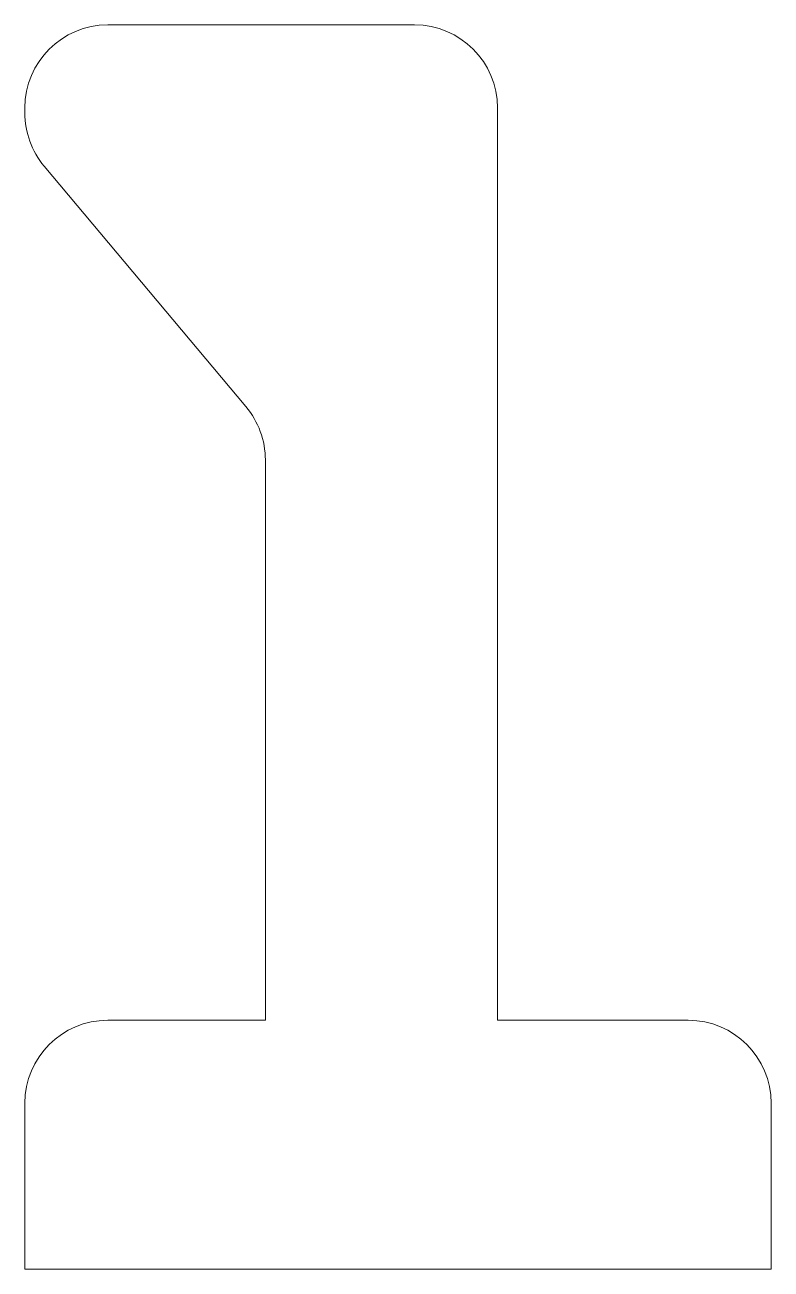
# Model space of a CAD drawing. Header units: millimetres. Extents: x -17 to -8, y 0 to 15.
import ezdxf

# ---------------------------------------------------------------- set-up
doc = ezdxf.new("R2010")
doc.units = ezdxf.units.MM
doc.layers.get('0').update_dxf_attribs({"linetype": 'CONTINUOUS', "lineweight": 0, "true_color": 0x000000})

msp = doc.modelspace()

# ---------------------------------------------------------------- linework, layer by layer
for p, q in [((-16, 15), (-12.3, 15)), ((-17, 13.939), (-17, 14)), ((-11.3, 14), (-11.3, 3)), ((-16.766, 13.296), (-14.334, 10.398)), ((-14.1, 9.755), (-14.1, 3)), ((-9, 3), (-11.3, 3)), ((-14.1, 3), (-16, 3)), ((-17, 2), (-17, 0)), ((-8, 0), (-8, 2)), ((-17, 0), (-8, 0))]:
    msp.add_line(p, q)
for centre, start, end in [((-16, 14), 90, 180), ((-12.3, 14), 0, 90), ((-16, 13.939), 180, 220), ((-15.1, 9.755), 0, 40), ((-9, 2), 0, 90), ((-16, 2), 90, 180)]:
    msp.add_arc(centre, 1, start, end)

doc.saveas('drawing.dxf')
